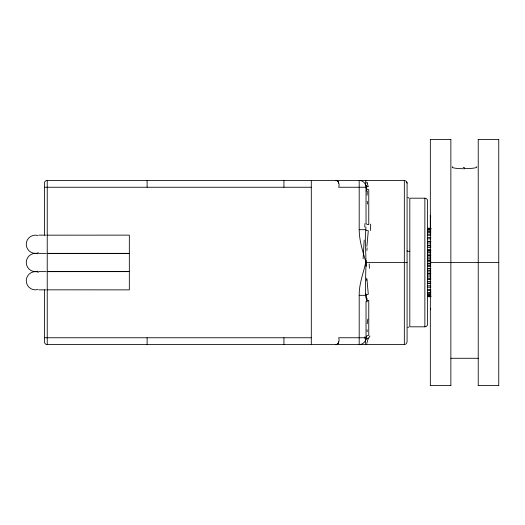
<?xml version="1.0" encoding="UTF-8"?>
<svg xmlns="http://www.w3.org/2000/svg" width="525" height="525" viewBox="0 0 525 525"><rect width="100%" height="100%" fill="white"/><g stroke="black" fill="none" stroke-linecap="round" stroke-linejoin="round"><path stroke-width="0.79" d="M430.336 228.559L430.336 215.243A3.419 2.783 0 0 0 430.795 216.628M366.135 260.413C363.937 271.989 358.995 283.277 359.192 295.312L359.192 344.597A6.838 6.838 0 0 0 366.03 337.759L366.03 301.658A2.737 1.26 0 0 1 368.767 300.398L368.767 335.331A2.737 2.428 0 0 0 366.03 337.759L338.664 337.759C339.833 339.905 338.605 344.8 335.987 344.597M365.918 226.905L365.321 238.855L366.03 262.5L365.334 287.825L365.918 298.102M366.909 246.337L368.294 230.751A2.737 1.05 7.8 0 1 365.689 229.694L359.192 229.694L359.192 180.41A6.838 6.838 0 0 1 366.03 187.248A2.737 2.428 0 0 0 368.767 189.676L368.767 224.608A2.737 1.26 0 0 1 366.03 223.348L366.03 187.248L338.664 187.248C339.852 185.095 338.586 180.206 335.987 180.41M365.918 339.006L365.321 342.293L366.023 344.597M367.283 341.631L368.294 338.212A2.737 2.507 18.1 0 0 365.689 339.878M367.126 342.221L366.909 342.989M430.769 291.703L430.336 293.285A3.419 3.419 0 0 1 430.795 291.578M407.879 327.554L408.765 326.963M405.385 344.348L406.278 343.75L407.078 341.86L407.078 183.186L406.619 181.683L405.385 180.679M366.023 180.41L365.321 182.713L365.918 186.001M430.336 139.401L450.863 139.401M478.229 139.401L498.75 139.401M44.494 235.508L44.494 183.153A2.737 2.737 0 0 1 47.23 180.41L404.342 180.41M44.5 187.248L311.299 187.248M424.863 198.194L409.815 198.194L409.815 326.812L424.863 326.812A2.737 2.737 0 0 0 427.599 324.076L427.599 200.931A2.737 2.737 0 0 0 424.863 198.194L424.863 326.812M427.599 228.546L430.861 228.611M427.599 228.841L430.861 228.841M427.599 229.615L430.861 229.615M427.599 230.199L430.861 230.199M427.599 231.486L430.861 231.486M427.599 232.358L430.861 232.358M427.599 234.124L430.861 234.124M38.843 235.134L43.785 235.134M44.914 235.134L46.069 235.134M47.23 235.167L129.327 235.134L129.327 289.866L47.23 289.833M427.599 235.259L430.861 235.259M427.599 237.464L430.861 237.464M427.599 238.836L430.861 238.836M427.599 241.303L430.822 241.303M427.599 241.421L430.861 241.421M427.599 242.99L430.861 242.99M427.599 245.201L430.822 245.201M427.599 245.89L430.861 245.89M427.599 247.623L430.861 247.623M427.599 249.526L430.822 249.526M427.599 250.773L430.861 250.773M427.599 250.976L430.822 250.976M427.599 252.623L430.861 252.623M47.23 253.411L129.327 253.378L47.23 253.352M38.843 253.378L46.069 253.378M427.599 254.172L430.822 254.172M427.599 255.695L430.822 255.695M427.599 255.944L430.861 255.944M427.599 257.867L430.861 257.867M427.599 259.022L430.822 259.022M427.599 260.584L430.822 260.584M427.599 261.279L430.861 261.279M359.192 229.694C359.277 240.968 362.893 251.79 366.03 262.5L407.078 262.5M430.336 262.5L498.75 262.5M427.599 263.228L430.861 263.228M427.599 263.957L430.822 263.957M427.599 265.525L430.822 265.525M427.599 266.641L430.861 266.641M427.599 268.57L430.861 268.57M427.599 268.859L430.822 268.859M427.599 270.388L430.822 270.388M47.23 271.655L129.327 271.622L47.23 271.596M38.843 271.622L46.069 271.622M427.599 271.904L430.861 271.904M427.599 273.604L430.822 273.604M427.599 273.761L430.861 273.761M427.599 275.054L430.822 275.054M427.599 276.931L430.861 276.931M427.599 278.677L430.861 278.677M427.599 279.418L430.822 279.418M427.599 281.603L430.861 281.603M427.599 283.192L430.861 283.192M427.599 283.356L430.822 283.356M427.599 285.81L430.861 285.81M427.599 287.195L430.861 287.195M427.599 289.439L430.861 289.439M38.843 289.866L43.785 289.866M44.914 289.866L46.069 289.866M427.599 290.594L430.861 290.594M427.599 292.405L430.861 292.405M427.599 293.304L430.861 293.304M427.599 294.637L430.861 294.637M359.192 295.312L365.689 295.312A2.737 1.05 -7.8 0 1 368.294 294.256L366.962 279.484M427.599 295.253L430.861 295.253M427.599 296.074L430.861 296.074M427.599 296.395L430.861 296.395M427.599 296.454L430.861 296.454M427.599 296.684L430.861 296.704M44.5 337.759L311.299 337.759M44.494 289.498L44.494 341.847A2.737 2.737 0 0 0 47.23 344.597L404.342 344.597M450.863 358.28L478.229 358.28M430.336 385.599L450.863 385.593M478.229 385.593L498.75 385.599M407.879 197.452L408.765 198.043M366.962 182.182L368.294 186.795A2.737 2.507 -18.1 0 1 365.689 185.122M406.868 182.168L407.078 183.146M366.05 262.894L366.227 266.332M498.75 139.44L498.75 385.56M478.229 139.44L478.229 385.56M450.863 139.44L450.863 385.56M430.336 139.44L430.336 385.56M404.342 180.449L404.342 344.551M311.299 180.41L311.299 344.597M283.933 180.41L283.933 187.248M283.933 337.759L283.933 344.597M147.112 180.41L147.112 187.248M147.112 337.759L147.112 344.597M47.23 180.41L47.23 344.597M464.546 167.534A12.219 1.575 0 0 1 463.142 167.521M476.608 166.733A12.285 1.595 0 0 1 464.474 168.643M464.664 168.735A12.298 1.562 0 0 1 452.688 166.747M430.749 233.33A3.419 3.406 10.4 0 1 430.336 231.715M430.336 309.763A3.419 2.783 0 0 1 430.795 308.372M335.928 180.41A2.737 2.737 0 0 1 338.664 183.146M338.664 341.86A2.737 2.737 0 0 1 335.928 344.597M409.815 251.337A2.737 0.472 0 0 1 407.078 250.865M370.604 224.077A44.533 34.821 -49.3 0 1 370.355 230.495M364.908 223.591A54.889 42.295 -63 0 1 364.744 227.069M366.266 185.784A54.889 16.498 -32 0 1 366.758 186.815M366.64 187.891A44.533 16.846 -41.3 0 1 366.161 191.172M369.935 336A44.533 18.119 31.1 0 1 368.379 338.264M364.626 336.919A54.889 15.881 36.4 0 1 364.868 338.349M367.014 298.259A54.889 44.389 59.3 0 1 367.087 301.888M365.84 293.947A44.533 30.982 58.2 0 1 366.562 299.762M367.205 201.305A82.327 3.563 84.8 0 1 367.579 204.035M367.113 195.169A82.287 4.141 88.6 0 1 367.336 191.107M366.863 182.621A81.165 4.102 87.1 0 1 366.995 183.153M366.929 250.523A81.086 2.684 -87 0 1 367.093 247.767M363.136 258.766A82.327 7.389 -87.5 0 1 364.219 240.076M369.423 268.314A82.287 2.061 87.1 0 1 369.2 263.885M366.798 280.409A81.165 4.102 87.1 0 1 366.66 278.125M366.89 343.829A81.086 4.292 -88.1 0 1 366.712 344.197M367.815 319.193A82.327 3.563 -84.8 0 1 367.205 323.702M367.198 331.616A82.287 4.141 -88.6 0 1 367.113 329.838M38.561 252.807A9.122 9.122 0 0 1 26.257 244.584A9.122 9.122 0 0 1 37.944 235.508M37.944 271.254A9.122 9.122 0 0 1 26.25 262.5A9.122 9.122 0 0 1 37.944 253.752M37.944 289.498A9.122 9.122 0 0 1 26.257 280.422A9.122 9.122 0 0 1 38.561 272.199M430.861 228.303L427.599 228.303L430.861 228.316"/></g></svg>
